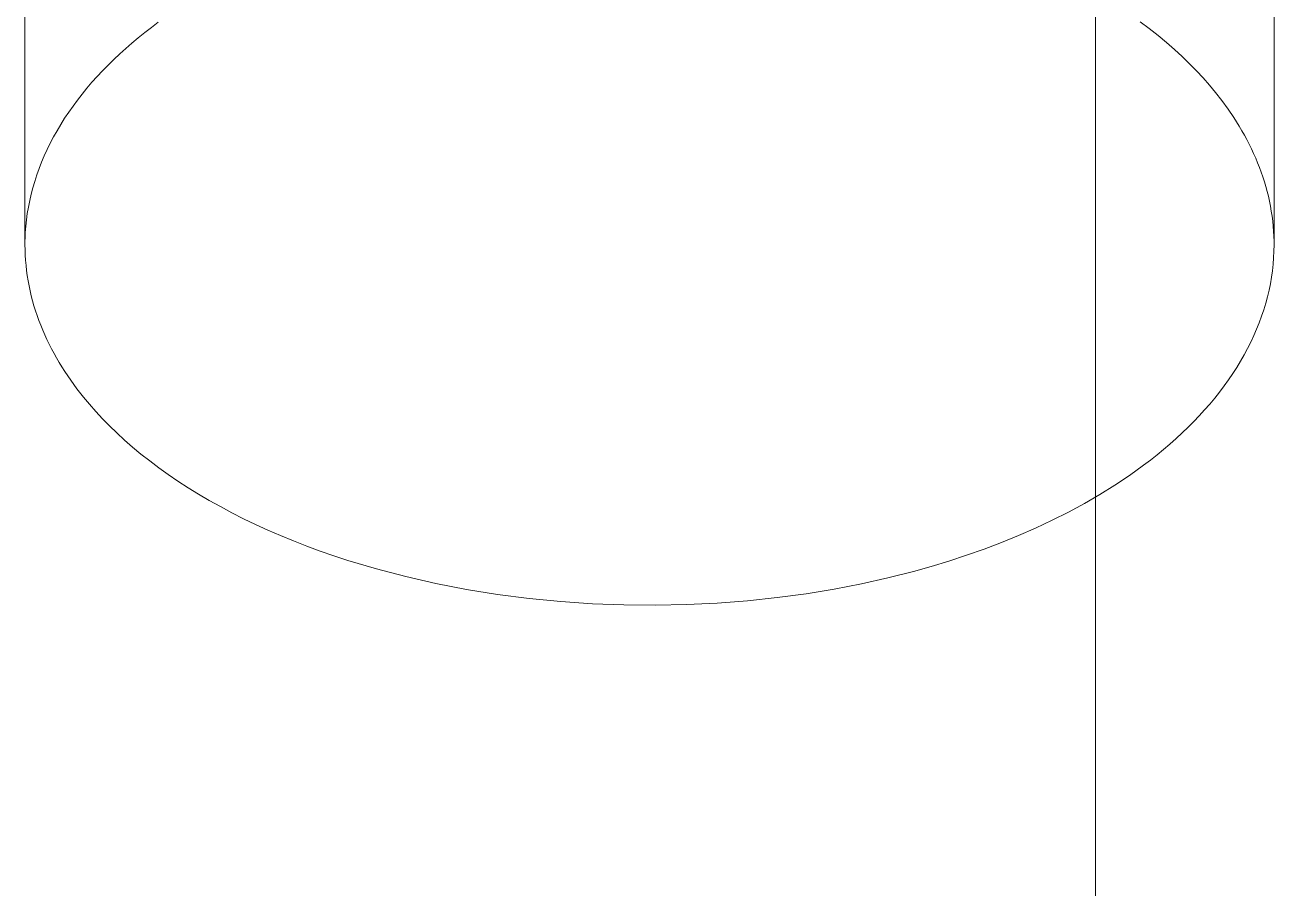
# Model space of a CAD drawing. Header units: inches. Extents: x -6 to 195, y -3 to 126.
# Drawn here: x 112.783 to 113.334, y 54.846 to 55.227 of the extents above; entities that cross this region are included whole.
import ezdxf

# ---------------------------------------------------------------- set-up
doc = ezdxf.new("R2010")
doc.units = ezdxf.units.IN
doc.linetypes.add('HIDDEN', pattern=[1.905, 1.27, -0.635])
doc.layers.add('ZANO_R_przerywana', color=250, linetype='HIDDEN', lineweight=0)

msp = doc.modelspace()

# ---------------------------------------------------------------- linework, layer by layer
at = {"layer": 'ZANO_R_przerywana'}
for p, q in [((112.78261, 55.13019), (112.78261, 55.38585)), ((113.33379, 55.38487), (113.33379, 55.13019)), ((112.86135, 51.52758), (112.86135, 55.276)), ((113.25505, 55.276), (113.25505, 51.52758)), ((112.84136, 55.2284), (112.83837, 55.22615)), ((113.27875, 55.2256), (113.27474, 55.22861)), ((112.83544, 55.22388), (112.83258, 55.22156)), ((112.83837, 55.22615), (112.83544, 55.22388)), ((113.2826, 55.22256), (113.27875, 55.2256)), ((112.82978, 55.21922), (112.82705, 55.21684)), ((112.83258, 55.22156), (112.82978, 55.21922)), ((113.2863, 55.21948), (113.2826, 55.22256)), ((113.28985, 55.21638), (113.2863, 55.21948)), ((112.82179, 55.21197), (112.81928, 55.2095)), ((112.82439, 55.21442), (112.82179, 55.21197)), ((112.82705, 55.21684), (112.82439, 55.21442)), ((113.29325, 55.21326), (113.28985, 55.21638)), ((113.29649, 55.21012), (113.29325, 55.21326)), ((112.81683, 55.20699), (112.81446, 55.20446)), ((112.81928, 55.2095), (112.81683, 55.20699)), ((113.29958, 55.20697), (113.29649, 55.21012)), ((113.30253, 55.2038), (113.29958, 55.20697)), ((112.81217, 55.20189), (112.80996, 55.1993)), ((112.81446, 55.20446), (112.81217, 55.20189)), ((113.30532, 55.20062), (113.30253, 55.2038)), ((112.80782, 55.19669), (112.80577, 55.19405)), ((112.80996, 55.1993), (112.80782, 55.19669)), ((113.30797, 55.19744), (113.30532, 55.20062)), ((113.3108, 55.19381), (113.30797, 55.19744)), ((112.8038, 55.19139), (112.80192, 55.18871)), ((112.80577, 55.19405), (112.8038, 55.19139)), ((113.3135, 55.19011), (113.3108, 55.19381)), ((113.31606, 55.18634), (113.3135, 55.19011)), ((112.80011, 55.186), (112.7984, 55.18328)), ((112.80192, 55.18871), (112.80011, 55.186)), ((113.31729, 55.18442), (113.31606, 55.18634)), ((113.31848, 55.18249), (113.31729, 55.18442)), ((112.79677, 55.18054), (112.79522, 55.17779)), ((112.7984, 55.18328), (112.79677, 55.18054)), ((113.31963, 55.18054), (113.31848, 55.18249)), ((113.32074, 55.17857), (113.31963, 55.18054)), ((112.79377, 55.17502), (112.7924, 55.17224)), ((112.79522, 55.17779), (112.79377, 55.17502)), ((113.32181, 55.17658), (113.32074, 55.17857)), ((113.32285, 55.17458), (113.32181, 55.17658)), ((113.32384, 55.17256), (113.32285, 55.17458)), ((112.79112, 55.16944), (112.78993, 55.16664)), ((112.7924, 55.17224), (112.79112, 55.16944)), ((113.32479, 55.17053), (113.32384, 55.17256)), ((113.32569, 55.16848), (113.32479, 55.17053)), ((113.32655, 55.16641), (113.32569, 55.16848)), ((112.78883, 55.16382), (112.78782, 55.161)), ((112.78993, 55.16664), (112.78883, 55.16382)), ((113.32737, 55.16434), (113.32655, 55.16641)), ((113.32814, 55.16224), (113.32737, 55.16434)), ((113.32886, 55.16013), (113.32814, 55.16224)), ((112.7869, 55.15817), (112.78607, 55.15534)), ((112.78782, 55.161), (112.7869, 55.15817)), ((113.32954, 55.15801), (113.32886, 55.16013)), ((113.33017, 55.15588), (113.32954, 55.15801)), ((112.78533, 55.15251), (112.78468, 55.14967)), ((112.78607, 55.15534), (112.78533, 55.15251)), ((113.33076, 55.15373), (113.33017, 55.15588)), ((113.33129, 55.15157), (113.33076, 55.15373)), ((113.33177, 55.1494), (113.33129, 55.15157)), ((112.78412, 55.14683), (112.78364, 55.14399)), ((112.78468, 55.14967), (112.78412, 55.14683)), ((113.3322, 55.14722), (113.33177, 55.1494)), ((113.33259, 55.14503), (113.3322, 55.14722)), ((112.78326, 55.14116), (112.78297, 55.13833)), ((112.78364, 55.14399), (112.78326, 55.14116)), ((113.33292, 55.14283), (113.33259, 55.14503)), ((113.3332, 55.14062), (113.33292, 55.14283)), ((113.33342, 55.1384), (113.3332, 55.14062)), ((112.78276, 55.1355), (112.78264, 55.13268)), ((112.78297, 55.13833), (112.78276, 55.1355)), ((113.33359, 55.13618), (113.33342, 55.1384)), ((113.33371, 55.13394), (113.33359, 55.13618)), ((112.78261, 55.13019), (112.78263, 55.1279)), ((113.33378, 55.1317), (113.33371, 55.13394)), ((113.33374, 55.12734), (113.33379, 55.13019)), ((112.78263, 55.1279), (112.78272, 55.12562)), ((112.78272, 55.12562), (112.78286, 55.12334)), ((113.33339, 55.12162), (113.33361, 55.12448)), ((113.33361, 55.12448), (113.33374, 55.12734)), ((112.78286, 55.12334), (112.78306, 55.12107)), ((112.78306, 55.12107), (112.78331, 55.11881)), ((112.78331, 55.11881), (112.78362, 55.11656)), ((113.33267, 55.11587), (113.33307, 55.11875)), ((113.33307, 55.11875), (113.33339, 55.12162)), ((112.78362, 55.11656), (112.78398, 55.11432)), ((112.78398, 55.11432), (112.7844, 55.11208)), ((113.33158, 55.11012), (113.33217, 55.11299)), ((113.33217, 55.11299), (113.33267, 55.11587)), ((112.7844, 55.11208), (112.78487, 55.10986)), ((112.78487, 55.10986), (112.78539, 55.10765)), ((112.78539, 55.10765), (112.78596, 55.10546)), ((113.33013, 55.10437), (113.3309, 55.10724)), ((113.3309, 55.10724), (113.33158, 55.11012)), ((112.78596, 55.10546), (112.78658, 55.10327)), ((112.78658, 55.10327), (112.78725, 55.1011)), ((113.32927, 55.1015), (113.33013, 55.10437)), ((112.78725, 55.1011), (112.78797, 55.09894)), ((112.78797, 55.09894), (112.78874, 55.0968)), ((112.78874, 55.0968), (112.78956, 55.09467)), ((113.32726, 55.09577), (113.32831, 55.09863)), ((113.32831, 55.09863), (113.32927, 55.1015)), ((112.78956, 55.09467), (112.79043, 55.09256)), ((112.79043, 55.09256), (112.79134, 55.09046)), ((113.32489, 55.09008), (113.32612, 55.09292)), ((113.32612, 55.09292), (113.32726, 55.09577)), ((112.79134, 55.09046), (112.79229, 55.08838)), ((112.79229, 55.08838), (112.79329, 55.08631)), ((112.79329, 55.08631), (112.79434, 55.08427)), ((113.32215, 55.08444), (113.32356, 55.08725)), ((113.32356, 55.08725), (113.32489, 55.09008)), ((112.79434, 55.08427), (112.79542, 55.08223)), ((112.79542, 55.08223), (112.79655, 55.08022)), ((112.79655, 55.08022), (112.79772, 55.07823)), ((113.31904, 55.07885), (113.32064, 55.08163)), ((113.32064, 55.08163), (113.32215, 55.08444)), ((112.79772, 55.07823), (112.79893, 55.07625)), ((112.79893, 55.07625), (112.80018, 55.07429)), ((112.80018, 55.07429), (112.80146, 55.07235)), ((113.31558, 55.07333), (113.31736, 55.07608)), ((113.31736, 55.07608), (113.31904, 55.07885)), ((112.80146, 55.07235), (112.80278, 55.07043)), ((112.80278, 55.07043), (112.80554, 55.06665)), ((113.31177, 55.06788), (113.31372, 55.07059)), ((113.31372, 55.07059), (113.31558, 55.07333)), ((112.80554, 55.06665), (112.80843, 55.06295)), ((113.30763, 55.06253), (113.30974, 55.06519)), ((113.30974, 55.06519), (113.31177, 55.06788)), ((112.80843, 55.06295), (112.81107, 55.05977)), ((112.81107, 55.05977), (112.81387, 55.05659)), ((113.30314, 55.05728), (113.30543, 55.05989)), ((113.30543, 55.05989), (113.30763, 55.06253)), ((112.81387, 55.05659), (112.81681, 55.05342)), ((112.81681, 55.05342), (112.8199, 55.05027)), ((113.29583, 55.04961), (113.29834, 55.05214)), ((113.29834, 55.05214), (113.30078, 55.05469)), ((113.30078, 55.05469), (113.30314, 55.05728)), ((112.8199, 55.05027), (112.82315, 55.04713)), ((112.82315, 55.04713), (112.82654, 55.044)), ((113.29057, 55.04465), (113.29324, 55.04711)), ((113.29324, 55.04711), (113.29583, 55.04961)), ((112.82654, 55.044), (112.83009, 55.04091)), ((113.28502, 55.03983), (113.28783, 55.04222)), ((113.28783, 55.04222), (113.29057, 55.04465)), ((112.83009, 55.04091), (112.83379, 55.03783)), ((112.83379, 55.03783), (112.83764, 55.03479)), ((113.27921, 55.03514), (113.28215, 55.03747)), ((113.28215, 55.03747), (113.28502, 55.03983)), ((112.83764, 55.03479), (112.84165, 55.03178)), ((112.84165, 55.03178), (112.84581, 55.0288)), ((113.27, 55.0284), (113.2762, 55.03286)), ((113.2762, 55.03286), (113.27921, 55.03514)), ((112.84581, 55.0288), (112.85012, 55.02587)), ((112.85012, 55.02587), (112.85457, 55.02297)), ((113.26358, 55.0241), (113.27, 55.0284)), ((112.85457, 55.02297), (112.85918, 55.02013)), ((112.85918, 55.02013), (112.86394, 55.01733)), ((113.25009, 55.01599), (113.25693, 55.01996)), ((113.25693, 55.01996), (113.26358, 55.0241)), ((112.86394, 55.01733), (112.86884, 55.01459)), ((112.86884, 55.01459), (112.87388, 55.01191)), ((113.24307, 55.01219), (113.25009, 55.01599)), ((112.87388, 55.01191), (112.87906, 55.00928)), ((112.87906, 55.00928), (112.88437, 55.00672)), ((113.22855, 55.00512), (113.23588, 55.00857)), ((113.23588, 55.00857), (113.24307, 55.01219)), ((112.88437, 55.00672), (112.88982, 55.00423)), ((112.88982, 55.00423), (112.8954, 55.00181)), ((113.2211, 55.00185), (113.22855, 55.00512)), ((112.8954, 55.00181), (112.90111, 54.99946)), ((112.90111, 54.99946), (112.90693, 54.99719)), ((112.90693, 54.99719), (112.91287, 54.995)), ((113.20588, 54.99586), (113.21353, 54.99877)), ((113.21353, 54.99877), (113.2211, 55.00185)), ((112.91287, 54.995), (112.91893, 54.99289)), ((112.91893, 54.99289), (112.92508, 54.99087)), ((113.19036, 54.99057), (113.19815, 54.99313)), ((113.19815, 54.99313), (113.20588, 54.99586)), ((112.92508, 54.99087), (112.9377, 54.9871)), ((112.9377, 54.9871), (112.95067, 54.98369)), ((113.16342, 54.98314), (113.17467, 54.98599)), ((113.17467, 54.98599), (113.18253, 54.98819)), ((113.18253, 54.98819), (113.19036, 54.99057)), ((112.95067, 54.98369), (112.96394, 54.98068)), ((112.96394, 54.98068), (112.97747, 54.97806)), ((113.1397, 54.9782), (113.15175, 54.98053)), ((113.15175, 54.98053), (113.16342, 54.98314)), ((112.97747, 54.97806), (112.99119, 54.97586)), ((112.99119, 54.97586), (113.00505, 54.97407)), ((113.11451, 54.97444), (113.12727, 54.97616)), ((113.12727, 54.97616), (113.1397, 54.9782)), ((113.00505, 54.97407), (113.019, 54.9727)), ((113.019, 54.9727), (113.03298, 54.97175)), ((113.03298, 54.97175), (113.04694, 54.97121)), ((113.04694, 54.97121), (113.06081, 54.97109)), ((113.06081, 54.97109), (113.07455, 54.97136)), ((113.07455, 54.97136), (113.08811, 54.97202)), ((113.08811, 54.97202), (113.10144, 54.97305)), ((113.10144, 54.97305), (113.11451, 54.97444))]:
    msp.add_line(p, q, dxfattribs=at)

doc.saveas('drawing.dxf')
